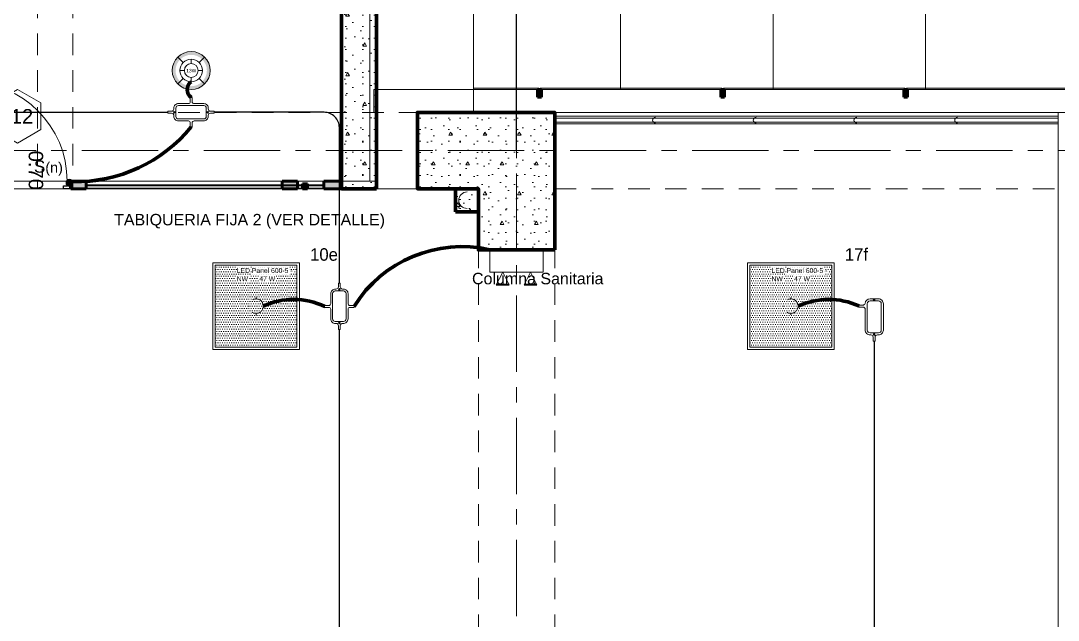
# Model space of a CAD drawing. Header units: inches. Extents: x -38 to 5698, y -33 to 92.
# Drawn here: x 133.57 to 140.37, y 36.57 to 40.5 of the extents above; entities that cross this region are included whole.
import ezdxf
from ezdxf.lldxf.tags import DXFTag

# ---------------------------------------------------------------- set-up
doc = ezdxf.new("R2010")
doc.units = ezdxf.units.IN
doc.header["$MEASUREMENT"] = 0
doc.set_wipeout_variables(frame=1)
doc.header["$PDMODE"] = 1
for name, pattern in [('CONTINUA', [0]), ('DASHED', [0.75, 0.5, -0.25]), ('Hidden Line', [0.195611, 0.141111, -0.0545]), ('HIDDEN2', [0.1875, 0.125, -0.0625]), ('Línea Oculta', [0.195611, 0.141111, -0.0545]), ('Punto & Raya', [0.65, 0.5, -0.075, 0, -0.075]), ('Rayas', [0.282222, 0.141111, -0.141111]), ('Wipeout_Contour', [1, 0, -1])]:
    doc.linetypes.add(name, pattern=pattern)
for name, color, linetype, lineweight in [('00 IE CKTO TOMAS', 111, 'Rayas', 18), ('00_IE_Luminarias', 6, 'Continuous', 30), ('01 IE LUM LED AD DN570C', 1, 'Continuous', 13), ('ALUMBRADO_CONDUIT', 30, 'CONDUIT1', 30), ('Cable Alumbrado', 150, 'Continuous', 30), ('CABLEADO EXT.', 3, 'PVCSUBT', 30), ('Luminarias', 5, 'Continuous', 20), ('pulsador', 4, 'Continuous', 40), ('Simb_Alumbrado', 140, 'CONTINUA', 30)]:
    doc.layers.add(name, color=color, linetype=linetype, lineweight=lineweight)
for name, color, linetype in [('02 _ ARQ _ ALB _ Cotas Ejes', 7, 'Continuous'), ('02 _ ARQ _ ALB _ Ejes Generales', 7, 'Continuous'), ('02 _ ARQ _ ALB _ Muros Interiores', 7, 'Continuous'), ('02 _ ARQ _ ZON _ Espacio.3D', 7, 'Continuous'), ('08 _ STR _ EXT _ 06 Columnas', 7, 'Continuous'), ('08 _ STR _ EXT _ 08 Placas Inclinadas', 7, 'Continuous'), ('08 _ STR _ EXT _ 09 Vigas', 7, 'Continuous'), ('Acabado - Muros', 7, 'Continuous'), ('Dibujo 2D - General', 7, 'Continuous'), ('Estructura - 04 MURO', 7, 'Continuous'), ('Estructura - Carga', 7, 'Continuous'), ('Interior - Escaleras & Barandillas', 7, 'Continuous'), ('MEP - HVAC', 7, 'Continuous'), ('Notas - Etiquetas', 251, 'Continuous')]:
    doc.layers.add(name, color=color, linetype=linetype)
doc.styles.add('Annotative', font='arial.ttf')
doc.styles.add('Estilo_Generado_4', font='swisse.ttf')
doc.styles.add('{18b73a54-fa43-428c-adcb-c1c7bbdf2c84}', font='Simplex.shx')
tags = doc.linetypes.add('CONDUIT', pattern='A,1.5,-0.210535,["con",{18b73a54-fa43-428c-adcb-c1c7bbdf2c84},S=0.2,R=0,X=0,Y=-0.065594],-0.702384', length=2.412919).pattern_tags.tags
tags[6] = DXFTag(74, 10)
tags = doc.linetypes.add('CONDUIT1', pattern='A,1,-0.19772,["con",{18b73a54-fa43-428c-adcb-c1c7bbdf2c84},S=0.2,R=0,X=0,Y=-0.065594],-0.593642', length=1.791362).pattern_tags.tags
tags[6] = DXFTag(74, 10)
tags = doc.linetypes.add('PVCSUBT', pattern='A,0.6,-0.3,0.6,-0.075691,["PVC",Standard,S=0.2,R=0,X=0,Y=-0.093724],-0.621005', length=2.196696).pattern_tags.tags
tags[10] = DXFTag(74, 10)
doc.dimstyles.new('Estilo_Generado__15', dxfattribs={"dimtxt": 0.125, "dimasz": 0.095, "dimexe": 0.18, "dimexo": 0.003, "dimgap": 0, "dimtad": 0, "dimtih": 1, "dimtoh": 1, "dimzin": 0, "dimdsep": 46, "dimtxsty": 'Estilo_Generado_4', "dimblk": 'ARROWHEAD_6', "dimblk1": 'ARROWHEAD_6', "dimblk2": 'ARROWHEAD_6', "dimcen": 0.09, "dimclrd": 144, "dimclre": 144, "dimclrt": 7, "dimadec": 0, "dimazin": 0, "dimtfac": 1, "dimtdec": 4, "dimtmove": 0, "dimatfit": 3, "dimfxl": 1, "dimtolj": 1, "dimtzin": 0, "dimarcsym": 0})
pattern_1 = [(0, (92.500015, 3e-09), (0, 0.030000001), [])]
pattern_2 = [(0, (92.5, 3e-09), (0, 0.3897114), [0.024375, -0.200625]), (0, (92.6125, 0.19486), (0, 0.3897114), [0.024375, -0.200625]), (60, (92.5, 3e-09), (-0.3375, 0.1948557), [0.024375, -0.200625]), (60, (92.725, 3e-09), (-0.3375, 0.1948557), [0.024375, -0.200625]), (120, (92.5244, 3e-09), (0.3375, 0.1948557), [0.024375, -0.200625]), (120, (92.7494, 3e-09), (0.3375, 0.1948557), [0.024375, -0.200625]), (0, (92.500015, 0.0375), (0, 0.075), [0, -0.075, 0, -0.1125]), (45, (92.537515, 0.0375), (-0.05303301, 0.05303301), [0, -0.05625, 0, -0.09375])]

# ---------------------------------------------------------------- blocks, each defined once
blk = doc.blocks.new('ARROWHEAD_6')
at = {"color": 0, "linetype": 'Continuous', "lineweight": 0}
for p, q in [((0, 0), (-1, 0)), ((-0.5, -0.5), (0.5, 0.5))]:
    blk.add_line(p, q, dxfattribs=at)
blk = doc.blocks.new('*D84', base_point=(804.059, 0))
at = {"layer": '02 _ ARQ _ ALB _ Cotas Ejes', "color": 144, "linetype": 'Continuous', "lineweight": -2, "transparency": 16777216}
for p, q in [((129.82, 39.653), (129.82, 45.8378)), ((136.82, 39.653), (136.82, 45.8378)), ((129.915, 45.6578), (133.0886, 45.6578)), ((136.725, 45.6578), (133.4761, 45.6578))]:
    blk.add_line(p, q, dxfattribs=at)
at = {"layer": 'Defpoints', "color": 0, "linetype": 'Continuous', "lineweight": 40, "transparency": 16777216}
for p in [(136.82, 45.6578), (129.82, 39.65), (136.82, 39.65)]:
    blk.add_point(p, dxfattribs=at)
at = {"layer": '02 _ ARQ _ ALB _ Cotas Ejes', "color": 144, "linetype": 'Continuous', "lineweight": -2, "transparency": 16777216, "xscale": 0.095, "yscale": 0.095, "zscale": 0.095, "rotation": 180}
blk.add_blockref('ARROWHEAD_6', (129.82, 45.6578), dxfattribs=at)
at = {"layer": '02 _ ARQ _ ALB _ Cotas Ejes', "color": 144, "linetype": 'Continuous', "lineweight": -2, "transparency": 16777216, "xscale": 0.095, "yscale": 0.095, "zscale": 0.095}
blk.add_blockref('ARROWHEAD_6', (136.82, 45.6578), dxfattribs=at)
at = {"layer": '02 _ ARQ _ ALB _ Cotas Ejes', "color": 7, "linetype": 'Continuous', "lineweight": 13, "transparency": 16777216, "insert": (133.2823, 45.6578), "char_height": 0.125, "attachment_point": 5, "style": 'Estilo_Generado_4'}
blk.add_mtext('\\A1;7.00', dxfattribs=at)
blk = doc.blocks.new('*D85', base_point=(804.059, 0))
at = {"layer": '02 _ ARQ _ ALB _ Cotas Ejes', "color": 144, "linetype": 'Continuous', "lineweight": -2, "transparency": 16777216}
for p, q in [((136.82, 39.653), (136.82, 45.8378)), ((143.82, 39.653), (143.82, 45.8378)), ((136.915, 45.6578), (140.0886, 45.6578)), ((143.725, 45.6578), (140.4761, 45.6578))]:
    blk.add_line(p, q, dxfattribs=at)
at = {"layer": 'Defpoints', "color": 0, "linetype": 'Continuous', "lineweight": 40, "transparency": 16777216}
for p in [(143.82, 45.6578), (136.82, 39.65), (143.82, 39.65)]:
    blk.add_point(p, dxfattribs=at)
at = {"layer": '02 _ ARQ _ ALB _ Cotas Ejes', "color": 144, "linetype": 'Continuous', "lineweight": -2, "transparency": 16777216, "xscale": 0.095, "yscale": 0.095, "zscale": 0.095, "rotation": 180}
blk.add_blockref('ARROWHEAD_6', (136.82, 45.6578), dxfattribs=at)
at = {"layer": '02 _ ARQ _ ALB _ Cotas Ejes', "color": 144, "linetype": 'Continuous', "lineweight": -2, "transparency": 16777216, "xscale": 0.095, "yscale": 0.095, "zscale": 0.095}
blk.add_blockref('ARROWHEAD_6', (143.82, 45.6578), dxfattribs=at)
at = {"layer": '02 _ ARQ _ ALB _ Cotas Ejes', "color": 7, "linetype": 'Continuous', "lineweight": 13, "transparency": 16777216, "insert": (140.2823, 45.6578), "char_height": 0.125, "attachment_point": 5, "style": 'Estilo_Generado_4'}
blk.add_mtext('\\A1;7.00', dxfattribs=at)
blk = doc.blocks.new('*D86', base_point=(804.059, 0))
at = {"layer": '02 _ ARQ _ ALB _ Cotas Ejes', "color": 144, "linetype": 'Continuous', "lineweight": -2, "transparency": 16777216}
for p, q in [((101.57, 39.903), (101.57, 45.4088)), ((144.07, 39.903), (144.07, 45.4088)), ((101.665, 45.2288), (122.5203, 45.2288)), ((143.975, 45.2288), (123.0254, 45.2288))]:
    blk.add_line(p, q, dxfattribs=at)
at = {"layer": 'Defpoints', "color": 0, "linetype": 'Continuous', "lineweight": 40, "transparency": 16777216}
for p in [(144.07, 45.2288), (101.57, 39.9), (144.07, 39.9)]:
    blk.add_point(p, dxfattribs=at)
at = {"layer": '02 _ ARQ _ ALB _ Cotas Ejes', "color": 144, "linetype": 'Continuous', "lineweight": -2, "transparency": 16777216, "xscale": 0.095, "yscale": 0.095, "zscale": 0.095, "rotation": 180}
blk.add_blockref('ARROWHEAD_6', (101.57, 45.2288), dxfattribs=at)
at = {"layer": '02 _ ARQ _ ALB _ Cotas Ejes', "color": 144, "linetype": 'Continuous', "lineweight": -2, "transparency": 16777216, "xscale": 0.095, "yscale": 0.095, "zscale": 0.095}
blk.add_blockref('ARROWHEAD_6', (144.07, 45.2288), dxfattribs=at)
at = {"layer": '02 _ ARQ _ ALB _ Cotas Ejes', "color": 7, "linetype": 'Continuous', "lineweight": 13, "transparency": 16777216, "insert": (122.7728, 45.2288), "char_height": 0.125, "attachment_point": 5, "style": 'Estilo_Generado_4'}
blk.add_mtext('\\A1;42.50', dxfattribs=at)
blk = doc.blocks.new('LUM DN570C')
at = {"layer": '01 IE LUM LED AD DN570C'}
h = blk.add_hatch(color=256, dxfattribs=at)
edge = h.paths.add_edge_path()
edge.add_arc((0, 0), 0.1344, 0, 360)
edge = h.paths.add_edge_path(flags=17)
edge.add_arc((0, 0), 0.1108, 0, 360)
for p, q in [((-0.0561, 0.0563), (-0.0949, 0.0952)), ((0.0561, 0.0563), (0.0949, 0.0952)), ((-0.0561, -0.0563), (-0.0949, -0.0952)), ((0.0561, -0.0563), (0.0949, -0.0952))]:
    blk.add_line(p, q, dxfattribs=at)
at = {"layer": '01 IE LUM LED AD DN570C', "ltscale": 0.4}
for p, q in [((0, 0.0487), (0, 0.0795)), ((-0.0487, 0), (-0.0795, 0)), ((0.0487, 0), (0.0795, 0)), ((0, -0.0487), (0, -0.0795))]:
    blk.add_line(p, q, dxfattribs=at)
at = {"layer": '01 IE LUM LED AD DN570C'}
for radius in [0.1344, 0.0795]:
    blk.add_circle((0, 0), radius, dxfattribs=at)
at = {"layer": '01 IE LUM LED AD DN570C', "ltscale": 0.4}
blk.add_circle((0, 0), 0.0487, dxfattribs=at)
at = {"color": 1, "linetype": 'ByBlock', "lineweight": 80, "insert": (-0.0353, 0.0117), "char_height": 0.025, "width": 0.622217, "attachment_point": 1}
blk.add_mtext('13W ', dxfattribs=at)
blk = doc.blocks.new('*U270')
at = {"layer": 'Luminarias', "linetype": 'DASHED', "lineweight": 0, "ltscale": 0.05}
blk.add_lwpolyline([(0, -0.0045), (0, 0.0045)], dxfattribs=at)
blk = doc.blocks.new('*U271')
at = {"color": 0, "linetype": 'ByBlock', "lineweight": -2, "transparency": 16777216}
for p, rotation in [((-0.05, 0), 90), ((0, -0.05), 180), ((0.05, 0), 269.9999999999999)]:
    blk.add_blockref('*U270', p, dxfattribs=dict(at, rotation=rotation))
blk.add_blockref('*U270', (0, 0.05), dxfattribs=at)
blk = doc.blocks.new('PANEL LED 50W')
at = {"layer": 'Luminarias'}
h = blk.add_hatch(dxfattribs=at)
h.set_pattern_fill('DOTS', color=4, scale=0.009097)
h.set_pattern_definition([(0, (0, -2e-14), (0.0072206, 0.01444116), [0, -0.01444116])])
h.paths.add_polyline_path([(-0.2574, -0.2574), (0.2574, -0.2574), (0.2574, 0.2574), (-0.2574, 0.2574)])
h.paths.add_polyline_path([(-0.1296, 0.0974), (0.1849, 0.0974), (0.1849, 0.2469), (-0.1296, 0.2469)], flags=24)
at = {"layer": 'Luminarias', "color": 4, "lineweight": 0}
for points in [[(-0.2729, 0.2729), (0.2729, 0.2729), (0.2729, -0.2729), (-0.2729, -0.2729)], [(-0.2574, -0.2574), (0.2574, -0.2574), (0.2574, 0.2574), (-0.2574, 0.2574)]]:
    blk.add_lwpolyline(points, close=True, dxfattribs=at)
at = {"layer": 'Luminarias', "color": 4, "linetype": 'DASHED', "lineweight": 0, "ltscale": 0.01}
blk.add_circle((0, 0), 0.0455, dxfattribs=at)
at = {"color": 4}
blk.add_blockref('*U271', (0, 0), dxfattribs=at)
at = {"layer": 'Luminarias', "color": 4, "insert": (-0.1218, 0.2392), "char_height": 0.030929, "width": 0.382855, "attachment_point": 1}
blk.add_mtext('{\\Ftxt|c0;LED Panel 600-5 - NW      47 W}', dxfattribs=at)
blk = doc.blocks.new('CAJA OVAL TIPO L')
at = {"layer": 'Simb_Alumbrado', "lineweight": 13}
blk.add_lwpolyline([(-0.0491, -0.079), (-0.0491, -0.0343, -0.380413), (-0.0258, -0.0088), (-0.0258, -0.0088, 0.341426), (-0.0164, 0.0033), (-0.0164, 0.0236), (-0.0063, 0.0236), (-0.0063, 0.0033, 0.414214), (0.0063, -0.0092), (0.1138, -0.0092, -0.414214), (0.1388, -0.0343), (0.1388, -0.0382, 0.414214), (0.1513, -0.0508), (0.1716, -0.0508), (0.1716, -0.0609), (0.1513, -0.0609, 0.414214), (0.1388, -0.0734), (0.1388, -0.079, -0.414214), (0.1138, -0.104), (-0.0241, -0.104, -0.414214), (-0.0491, -0.079, 0.414214)], format="xyb", dxfattribs=at)
for points in [[(-0.0439, -0.0514), (-0.0439, -0.0602)], [(0.1367, -0.0514), (0.1367, -0.0602)], [(-0.0483, -0.0558), (-0.0395, -0.0558)], [(0.1323, -0.0558), (0.1411, -0.0558)]]:
    blk.add_lwpolyline(points, dxfattribs=at)
blk.add_lwpolyline([(-0.0241, -0.0199), (0.1138, -0.0199, -0.414214), (0.1282, -0.0343), (0.1282, -0.079, -0.414214), (0.1138, -0.0934), (-0.0241, -0.0934, -0.414214), (-0.0384, -0.079), (-0.0384, -0.0343, -0.414214)], format="xyb", close=True, dxfattribs=at)
for centre in [(-0.0439, -0.0558), (0.1367, -0.0558)]:
    blk.add_circle(centre, 0.00438, dxfattribs=at)
blk = doc.blocks.new('ii3t')
at = {"layer": 'Simb_Alumbrado', "lineweight": 5}
h = blk.add_hatch(color=3, dxfattribs=at)
edge = h.paths.add_edge_path()
edge.add_arc((0, 0), 0.0164, 0, 360)
blk.add_circle((0, 0), 0.0164, dxfattribs=at)
blk = doc.blocks.new('CAJA CONDULET TIPO X')
at = {"layer": 'Simb_Alumbrado', "lineweight": 13}
for p, q in [((78.5283, -4.1616), (78.5283, -4.1519)), ((78.5283, -4.1519), (78.5497, -4.1519)), ((78.5497, -4.1616), (78.5283, -4.1616))]:
    blk.add_line(p, q, dxfattribs=at)
for points in [[(78.6505, -4.1716, -0.414214), (78.6605, -4.1616), (78.6819, -4.1616), (78.6819, -4.1519), (78.6605, -4.1519, -0.414214), (78.6505, -4.1419), (78.6505, -4.0916, 0.414214), (78.6265, -4.0677), (78.6219, -4.0677, -0.414214), (78.6099, -4.0557), (78.6099, -4.0363), (78.6002, -4.0363), (78.6002, -4.056, -0.451917), (78.5867, -4.0678, 0.451917), (78.5597, -4.0916), (78.5597, -4.1419)], [(78.5597, -4.1716), (78.5597, -4.2235, 0.414214), (78.5837, -4.2475), (78.589, -4.2475, -0.334232), (78.6002, -4.2595), (78.6002, -4.2789), (78.6099, -4.2789), (78.6099, -4.2595, -0.455912), (78.6227, -4.2475), (78.6265, -4.2475, 0.414214), (78.6505, -4.2235), (78.6505, -4.1716)]]:
    blk.add_lwpolyline(points, format="xyb", dxfattribs=at)
for points in [[(78.6051, -4.0664), (78.6051, -4.0748)], [(78.6093, -4.0706), (78.6009, -4.0706)], [(78.6093, -4.2454), (78.6009, -4.2454)], [(78.6051, -4.2412), (78.6051, -4.2496)]]:
    blk.add_lwpolyline(points, dxfattribs=at)
blk.add_lwpolyline([(78.6403, -4.0916), (78.6403, -4.2235, -0.414214), (78.6265, -4.2373), (78.5837, -4.2373, -0.414214), (78.5699, -4.2235), (78.5699, -4.0916, -0.414214), (78.5837, -4.0779), (78.6265, -4.0779, -0.414214)], format="xyb", close=True, dxfattribs=at)
for centre in [(78.6051, -4.0706), (78.6051, -4.2454)]:
    blk.add_circle(centre, 0.00419, dxfattribs=at)
for centre, start, end in [((78.5497, -4.1419), 270, 0), ((78.5497, -4.1716), 0, 90)]:
    blk.add_arc(centre, 0.01, start, end, dxfattribs=at)
blk = doc.blocks.new('luz de emergencia')
at = {"color": 5, "lineweight": 40}
for p, q in [((164.1493, 48.9365, -0.0001), (164.2333, 48.9365, -0.0001)), ((164.3313, 48.9365, -0.0001), (164.4153, 48.9365, -0.0001))]:
    blk.add_line(p, q, dxfattribs=at)
at = {"layer": '00_IE_Luminarias', "color": 5, "linetype": 'Continuous', "lineweight": 13}
for p, q in [((164.1913, 49.0205, -0.0001), (164.1493, 48.9365, -0.0001)), ((164.2333, 48.9365, -0.0001), (164.1913, 49.0205, -0.0001)), ((164.3733, 49.0205, -0.0001), (164.3313, 48.9365, -0.0001)), ((164.4153, 48.9365, -0.0001), (164.3733, 49.0205, -0.0001))]:
    blk.add_line(p, q, dxfattribs=at)
at = {"layer": '00_IE_Luminarias', "color": 5, "linetype": 'Continuous', "lineweight": 13, "elevation": -0.0001}
blk.add_lwpolyline([(164.4573, 49.0205), (164.1073, 49.0205), (164.1073, 49.1666), (164.4573, 49.1665)], close=True, dxfattribs=at)

msp = doc.modelspace()

# ---------------------------------------------------------------- linework, layer by layer
at = {"layer": '02 _ ARQ _ ALB _ Muros Interiores', "color": 165, "linetype": 'Continuous', "lineweight": 25}
for p, q in [((133.8741, 39.42), (133.8741, 39.45)), ((133.8741, 39.45), (133.8991, 39.45)), ((133.8991, 39.45), (133.8991, 39.4)), ((133.8491, 39.4), (133.8491, 39.42)), ((133.8491, 39.42), (133.8741, 39.42)), ((133.8991, 39.4), (133.8491, 39.4))]:
    msp.add_line(p, q, dxfattribs=at)
at = {"layer": '02 _ ARQ _ ALB _ Muros Interiores', "color": 7, "linetype": 'Continuous', "lineweight": 80}
msp.add_line((133.8991, 39.45), (133.8991, 39.4), dxfattribs=at)
at = {"layer": '02 _ ARQ _ ALB _ Muros Interiores', "color": 251, "linetype": 'Continuous', "lineweight": 13, "flags": 128}
msp.add_lwpolyline([(133.549, 40.05), (133.3975, 39.9625), (133.3975, 39.7875), (133.5491, 39.7), (133.7006, 39.7875), (133.7006, 39.9625)], close=True, dxfattribs=at)
at = {"layer": '02 _ ARQ _ ALB _ Muros Interiores', "color": 175, "linetype": 'Continuous', "lineweight": 15}
msp.add_arc((133.2241, 39.45), 0.65, 0.00174, 90.00174, dxfattribs=at)
at = {"layer": '02 _ ARQ _ ZON _ Espacio.3D', "color": 254, "linetype": 'Continuous', "lineweight": 0, "flags": 128}
msp.add_lwpolyline([(131.2061, 40.9), (131.2061, 39.45), (135.8575, 39.45), (135.8575, 40.9)], close=True, dxfattribs=at)
msp.add_lwpolyline([(130.07, 29.75), (135.97, 29.75), (135.97, 30.2), (136.57, 30.2), (136.57, 31), (137.07, 31), (137.07, 29.75), (140.37, 29.75), (140.3701, 39), (140.37, 39), (140.37, 39.9003), (137.07, 39.9003), (137.07, 39), (136.57, 39), (136.57, 39.4), (130.07, 39.4)], dxfattribs=at)
at = {"layer": '08 _ STR _ EXT _ 08 Placas Inclinadas', "color": 251, "linetype": 'Línea Oculta', "lineweight": 13}
msp.add_line((133.9107, 40.9), (133.9107, 39.4), dxfattribs=at)
at = {"layer": '08 _ STR _ EXT _ 08 Placas Inclinadas', "color": 251, "linetype": 'Línea Oculta', "lineweight": 13, "flags": 128}
msp.add_lwpolyline([(133.6798, 40.9), (133.6798, 39.4)], dxfattribs=at)
at = {"layer": 'Acabado - Muros', "color": 7, "linetype": 'Continuous', "lineweight": 60}
for p, q in [((133.8991, 39.45), (133.8991, 39.4)), ((133.8991, 39.4499), (133.8991, 39.3999))]:
    msp.add_line(p, q, dxfattribs=at)
at = {"layer": 'ALUMBRADO_CONDUIT', "color": 30, "lineweight": 30, "ltscale": 0.4, "true_color": 0xf26722}
msp.add_line((132.5764, 39.9014), (134.5342, 39.9014), dxfattribs=at)
msp.add_lwpolyline([(135.6582, 36.2449), (135.6582, 38.4782)], dxfattribs=at)
at = {"layer": 'CABLEADO EXT.', "color": 3, "lineweight": 80}
for centre, radius, start, end in [((134.725, 40.0496), 0.0641, 126.0183, 233.9817), ((135.3588, 38.2047), 0.4707, 64.4309, 115.00487)]:
    msp.add_arc(centre, radius, start, end, dxfattribs=at)

# ---------------------------------------------------------------- block references
at = {"xscale": 1.253906979044094, "yscale": 1.253906979044094, "zscale": 1.253906979044094}
for p, rotation in [((139.8996, 138.465), 270), ((234.2217, 33.4171), 180)]:
    msp.add_blockref('CAJA CONDULET TIPO X', p, dxfattribs=dict(at, rotation=rotation))
at = {"layer": '01 IE LUM LED AD DN570C', "color": 1, "lineweight": 5, "xscale": 0.9263905751172247, "yscale": 0.9263905751172247, "zscale": 0.9263905751172247}
msp.add_blockref('LUM DN570C', (134.6873, 40.175), dxfattribs=at)
at = {"layer": 'ALUMBRADO_CONDUIT', "xscale": 1.041283452965173, "yscale": 1.041283452965173, "zscale": 1.041283452965173}
msp.add_blockref('PANEL LED 50W', (135.1125, 38.6313), dxfattribs=at)
at = {"layer": 'Cable Alumbrado', "lineweight": 0, "xscale": 1.404578189384958, "yscale": 1.404578189384958, "zscale": 1.404578189384958}
msp.add_blockref('ii3t', (133.8899, 39.4392, -0.0002), dxfattribs=at)

# ---------------------------------------------------------------- texts
at = {"layer": '00 IE CKTO TOMAS', "insert": (133.6564, 39.4853), "char_height": 0.08, "width": 0.768045, "attachment_point": 7, "style": 'Annotative'}
msp.add_mtext('S{\\H0.84375x;(n)}', dxfattribs=at)
at = {"layer": '00_IE_Luminarias', "color": 6, "linetype": 'HIDDEN2'}
msp.add_text('10e', height=0.08174, dxfattribs=at).set_placement((135.4665, 38.9286))
at = {"layer": '02 _ ARQ _ ALB _ Muros Interiores', "color": 251, "lineweight": 25, "char_height": 0.095, "attachment_point": 7, "style": 'Estilo_Generado_4'}
for s, insert, rotation in [('\\A1;{\\pql;\\pt0;\\fSwis721 Ex BT|b0|i0|c0|p34;P12\\fSwis721 Ex BT|b0|i0|c0|p34;\\fSwis721 Ex BT|b0|i0|c0|p34;\\fSwis721 Ex BT|b0|i0|c0|p34;}', (133.4157, 39.8275), 0.00174), ('\\A1;{\\pql;\\pt0;\\fSwis721 Ex BT|b0|i0|c0|p34;0.70\\fSwis721 Ex BT|b0|i0|c0|p34;\\A1{\\H.66x;\\S^  ;}\\fSwis721 Ex BT|b0|i0|c0|p34;\\fSwis721 Ex BT|b0|i0|c0|p34;}', (133.5941, 39.65), 270.00174)]:
    msp.add_mtext(s, dxfattribs=dict(at, insert=insert, rotation=rotation))
at = {"layer": 'Notas - Etiquetas', "color": 8, "linetype": 'Continuous', "lineweight": 13, "insert": (134.1819, 39.1866), "char_height": 0.075, "attachment_point": 4, "rotation": 0.00174, "style": 'Estilo_Generado_4'}
msp.add_mtext('\\A1;{\\pql;\\fSwis721 Ex BT|b0|i0|c0|p34;TABIQUERIA FIJA 2 (VER DETALLE)\\fSwis721 Ex BT|b0|i0|c0|p34; }', dxfattribs=at)

# ---------------------------------------------------------------- next in the draw order: wipeouts: each hides what was drawn before it
at = {"color": 254, "linetype": 'Wipeout_Contour', "lineweight": 0, "ltscale": 5083.600393}
msp.add_wipeout([(133.9991, 39.4499), (133.9991, 39.3999), (135.4174, 39.4), (135.4174, 39.433), (135.4339, 39.433), (135.4339, 39.45)], dxfattribs=at).dxf.layer = 'Acabado - Muros'
at = {"color": 254, "linetype": 'Wipeout_Contour', "lineweight": 0, "ltscale": 5123.845039}
msp.add_wipeout([(144.87, 35.2005), (144.87, 40.95), (136.0575, 40.95), (136.0575, 39.9), (144.07, 39.9), (144.07, 35.2005)], dxfattribs=at).dxf.layer = 'Dibujo 2D - General'

# ---------------------------------------------------------------- next in the draw order: hatches: boundary and pattern name
at = {"layer": 'Dibujo 2D - General', "linetype": 'Continuous', "lineweight": 13}
h = msp.add_hatch(dxfattribs=at)
h.set_pattern_fill('CEMENTO_PULIDO_Y_BRUÑADO_FA', color=251, style=0, pattern_type=2)
h.set_pattern_definition([(0, (92.5, 3e-09), (0, 1), []), (90, (92.5, 3e-09), (-1, 0), [])])
h.paths.add_polyline_path([(144.87, 35.2005), (144.87, 40.95), (136.0575, 40.95), (136.0575, 39.9), (144.07, 39.9), (144.07, 35.2005)])

# ---------------------------------------------------------------- next in the draw order: linework, layer by layer
at = {"layer": '08 _ STR _ EXT _ 09 Vigas', "color": 251, "linetype": 'Hidden Line', "lineweight": 13}
for p, q in [((137.07, 39.4), (143.57, 39.4)), ((137.07, 30.2), (137.07, 39.4))]:
    msp.add_line(p, q, dxfattribs=at)
at = {"layer": 'ALUMBRADO_CONDUIT', "color": 30, "lineweight": 30, "ltscale": 0.4, "true_color": 0xf26722}
msp.add_line((139.1632, 38.4018), (139.1632, 36.2449), dxfattribs=at)
at = {"layer": 'CABLEADO EXT.', "color": 3, "lineweight": 80}
for centre, radius, start, end in [((136.46, 38.1895), 0.8313, 77.1393, 148.06352), ((138.8651, 38.199), 0.4764, 65.37023, 114.84937)]:
    msp.add_arc(centre, radius, start, end, dxfattribs=at)
at = {"layer": 'Dibujo 2D - General', "color": 251, "linetype": 'Continuous', "lineweight": 13, "flags": 128}
msp.add_lwpolyline([(144.87, 35.2005), (144.87, 40.95), (136.0575, 40.95), (136.0575, 39.9), (144.07, 39.9), (144.07, 35.2005)], close=True, dxfattribs=at)
at = {"layer": 'Interior - Escaleras & Barandillas', "color": 161, "linetype": 'Continuous', "lineweight": 13, "flags": 128}
for points in [[(140.37, 39.8625), (137.07, 39.8625)], [(137.07, 39.8375), (140.37, 39.8375)]]:
    msp.add_lwpolyline(points, dxfattribs=at)

# ---------------------------------------------------------------- next in the draw order: block references
at = {"layer": 'ALUMBRADO_CONDUIT', "xscale": 1.041283452965173, "yscale": 1.041283452965173, "zscale": 1.041283452965173}
msp.add_blockref('PANEL LED 50W', (138.6175, 38.6313), dxfattribs=at)
at = {"layer": 'ALUMBRADO_CONDUIT', "linetype": 'CONDUIT', "lineweight": 30, "xscale": -1.253906979044094, "yscale": 1.253906979044094, "zscale": 1.253906979044094, "rotation": 90}
msp.add_blockref('CAJA OVAL TIPO L', (139.0932, 38.617), dxfattribs=at)
at = {"layer": 'pulsador', "color": 4, "lineweight": 40, "xscale": -1, "rotation": 359.9990839526639}
msp.add_blockref('luz de emergencia', (301.1015, -10.1692, 0.0001), dxfattribs=at)

# ---------------------------------------------------------------- next in the draw order: texts
at = {"layer": '00_IE_Luminarias', "color": 6, "linetype": 'HIDDEN2'}
msp.add_text('17f', height=0.08174, dxfattribs=at).set_placement((138.9715, 38.9286))
at = {"layer": 'Notas - Etiquetas', "color": 8, "linetype": 'Continuous', "lineweight": 35, "insert": (136.5276, 38.8113), "char_height": 0.075, "attachment_point": 4, "style": 'Estilo_Generado_4'}
msp.add_mtext('\\A1;{\\pql;\\fSwis721 Ex BT|b0|i0|c0|p34;Columna Sanitaria}', dxfattribs=at)

# ---------------------------------------------------------------- next in the draw order: wipeouts: each hides what was drawn before it
at = {"color": 254, "linetype": 'Wipeout_Contour', "lineweight": 0, "ltscale": 5088.483373}
msp.add_wipeout([(135.5564, 39.45), (135.4339, 39.45), (135.4339, 39.433), (135.4504, 39.433), (135.4504, 39.4), (135.5564, 39.4)], dxfattribs=at).dxf.layer = 'Acabado - Muros'

# ---------------------------------------------------------------- next in the draw order: linework, layer by layer
at = {"layer": 'Acabado - Muros', "color": 251, "linetype": 'Continuous', "lineweight": 13, "flags": 128}
for points in [[(135.5564, 39.45), (133.9991, 39.4499)], [(135.4174, 39.4), (133.9991, 39.3999)], [(135.5564, 39.4), (135.4504, 39.4)]]:
    msp.add_lwpolyline(points, dxfattribs=at)

# ---------------------------------------------------------------- next in the draw order: wipeouts: each hides what was drawn before it
at = {"color": 254, "linetype": 'Wipeout_Contour', "lineweight": 0, "ltscale": 3393.58639}
msp.add_wipeout([(136.17, 39.45), (135.6718, 39.45), (135.6718, 39.4), (136.17, 39.4)], dxfattribs=at).dxf.layer = 'Acabado - Muros'
at = {"color": 254, "linetype": 'Wipeout_Contour', "lineweight": 0, "ltscale": 3409.895992}
msp.add_wipeout([(144.07, 40.05), (135.8843, 40.05), (135.8843, 39.9), (144.07, 39.9)], dxfattribs=at).dxf.layer = 'Estructura - 04 MURO'

# ---------------------------------------------------------------- next in the draw order: hatches: boundary and pattern name
at = {"layer": 'Acabado - Muros', "linetype": 'Continuous', "lineweight": 9}
for points in [[(135.9372, 40.06), (135.9372, 40.05), (136.965, 40.05), (136.965, 40.06)], [(136.975, 40.06), (136.975, 40.05), (138.165, 40.05), (138.165, 40.06)], [(138.175, 40.06), (138.175, 40.05), (139.365, 40.05), (139.365, 40.06)], [(139.375, 40.06), (139.375, 40.05), (140.565, 40.05), (140.565, 40.06)]]:
    msp.add_hatch(color=250, dxfattribs=at).paths.add_polyline_path(points)
at = {"layer": 'Acabado - Muros', "linetype": 'Continuous', "lineweight": 0}
for points in [[(135.9603, 39.95), (135.9603, 40.05), (135.9026, 40.05), (135.9026, 39.95)], [(136.9575, 40), (136.9825, 40), (136.9825, 40.05), (136.9575, 40.05)], [(138.1575, 40), (138.1825, 40), (138.1825, 40.05), (138.1575, 40.05)], [(139.3575, 40), (139.3825, 40), (139.3825, 40.05), (139.3575, 40.05)]]:
    msp.add_hatch(color=254, dxfattribs=at).paths.add_polyline_path(points)

# ---------------------------------------------------------------- next in the draw order: linework, layer by layer
at = {"layer": '02 _ ARQ _ ALB _ Ejes Generales', "color": 251, "linetype": 'Punto & Raya', "lineweight": 13}
msp.add_line((136.82, 45.9), (136.82, 2.05), dxfattribs=at)
at = {"layer": '08 _ STR _ EXT _ 08 Placas Inclinadas', "color": 7, "linetype": 'Continuous', "lineweight": 80}
msp.add_line((135.6717, 40.9), (135.6717, 39.4), dxfattribs=at)
at = {"layer": 'Acabado - Muros', "color": 7, "linetype": 'Continuous', "lineweight": 60}
for p, q in [((135.9026, 40.05), (135.9026, 39.95)), ((135.9603, 40.05), (135.9026, 40.05)), ((135.9603, 40.05), (135.9603, 39.95)), ((136.9825, 40.05), (136.9575, 40.05)), ((136.9575, 40.05), (136.9575, 40)), ((136.9825, 40), (136.9575, 40)), ((136.9825, 40.05), (136.9825, 40)), ((138.1825, 40.05), (138.1575, 40.05)), ((138.1575, 40.05), (138.1575, 40)), ((138.1825, 40), (138.1575, 40)), ((138.1825, 40.05), (138.1825, 40)), ((139.3575, 40.05), (139.3575, 40)), ((139.3825, 40.05), (139.3575, 40.05)), ((139.3825, 40), (139.3575, 40)), ((139.3825, 40.05), (139.3825, 40)), ((135.9603, 39.95), (135.9026, 39.95)), ((135.6718, 39.45), (135.6718, 39.4))]:
    msp.add_line(p, q, dxfattribs=at)
at = {"layer": 'Acabado - Muros', "color": 7, "linetype": 'Continuous', "lineweight": 13, "flags": 128}
for points in [[(135.9372, 40.06), (135.9372, 40.05), (136.965, 40.05), (136.965, 40.06)], [(136.975, 40.06), (136.975, 40.05), (138.165, 40.05), (138.165, 40.06)], [(138.175, 40.06), (138.175, 40.05), (139.365, 40.05), (139.365, 40.06)], [(139.375, 40.06), (139.375, 40.05), (140.565, 40.05), (140.565, 40.06)]]:
    msp.add_lwpolyline(points, close=True, dxfattribs=at)
at = {"layer": 'Acabado - Muros', "color": 251, "linetype": 'Continuous', "lineweight": 13, "flags": 128}
for points in [[(135.6718, 39.45), (136.17, 39.45)], [(136.17, 39.45), (136.17, 39.4)], [(135.6718, 39.4), (136.17, 39.4)]]:
    msp.add_lwpolyline(points, dxfattribs=at)
at = {"layer": 'Estructura - 04 MURO', "color": 7, "linetype": 'Continuous', "lineweight": 13, "flags": 128}
for points in [[(135.8843, 40.05), (135.8843, 39.9)], [(135.8843, 39.9), (136.17, 39.9)], [(137.07, 39.9), (143.17, 39.9)]]:
    msp.add_lwpolyline(points, dxfattribs=at)
at = {"layer": 'Interior - Escaleras & Barandillas', "color": 161, "linetype": 'Continuous', "lineweight": 13, "flags": 128}
msp.add_lwpolyline([(137.07, 39.875), (137.07, 39.825), (140.37, 39.825), (140.37, 39.875)], close=True, dxfattribs=at)
for points in [[(137.73, 39.8687, 1), (137.73, 39.8312)], [(138.39, 39.8687, 1), (138.39, 39.8312)], [(139.05, 39.8687, 1), (139.05, 39.8312)], [(139.71, 39.8687, 1), (139.71, 39.8312)]]:
    msp.add_lwpolyline(points, format="xyb", dxfattribs=at)

# ---------------------------------------------------------------- next in the draw order: dimensions: what is measured, and where the dimension line sits
at = {"layer": '02 _ ARQ _ ALB _ Cotas Ejes', "color": 144, "linetype": 'Continuous', "lineweight": 13}
dim = msp.add_linear_dim(base=(143.82, 45.6578), p1=(136.82, 39.65), p2=(143.82, 39.65), dimstyle='Estilo_Generado__15', dxfattribs=at)
dim.commit()
dim.dimension.update_dxf_attribs({"geometry": '*D85', "text_midpoint": (140.2823, 45.6578), "dimtype": 160})

# ---------------------------------------------------------------- next in the draw order: wipeouts: each hides what was drawn before it
at = {"color": 254, "linetype": 'Wipeout_Contour', "lineweight": 0, "ltscale": 3391.916159}
msp.add_wipeout([(135.4504, 39.405), (135.5564, 39.405), (135.5564, 39.425), (135.4504, 39.425)], dxfattribs=at).dxf.layer = 'Acabado - Muros'

# ---------------------------------------------------------------- next in the draw order: hatches: boundary and pattern name
at = {"layer": 'Acabado - Muros', "linetype": 'Continuous', "lineweight": 0}
msp.add_hatch(color=254, dxfattribs=at).paths.add_polyline_path([(135.5564, 39.45), (135.5564, 39.4), (135.6718, 39.4), (135.6718, 39.45)])
h = msp.add_hatch(dxfattribs=at)
h.set_pattern_fill('CONTRACHAPADO_0002', color=254, style=0, pattern_type=2)
h.set_pattern_definition(pattern_1)
h.paths.add_polyline_path([(135.4504, 39.405), (135.5564, 39.405), (135.5564, 39.425), (135.4504, 39.425)])

# ---------------------------------------------------------------- next in the draw order: linework, layer by layer
at = {"layer": 'Acabado - Muros', "color": 7, "linetype": 'Continuous', "lineweight": 60}
for p, q in [((135.5564, 39.45), (135.5564, 39.4)), ((135.6718, 39.45), (135.5564, 39.45)), ((135.6718, 39.4), (135.5564, 39.4))]:
    msp.add_line(p, q, dxfattribs=at)
at = {"layer": 'Acabado - Muros', "color": 7, "linetype": 'Continuous', "lineweight": 13, "flags": 128}
msp.add_lwpolyline([(135.4504, 39.405), (135.4504, 39.425), (135.5564, 39.425), (135.5564, 39.405)], close=True, dxfattribs=at)

# ---------------------------------------------------------------- next in the draw order: wipeouts: each hides what was drawn before it
at = {"color": 254, "linetype": 'Wipeout_Contour', "lineweight": 0, "ltscale": 5092.408922}
msp.add_wipeout([(135.9026, 39.4), (136.17, 39.4), (136.17, 39.9), (136.5377, 39.9), (136.5377, 41.1), (135.9026, 41.0556)], dxfattribs=at).dxf.layer = '08 _ STR _ EXT _ 08 Placas Inclinadas'

# ---------------------------------------------------------------- next in the draw order: hatches: boundary and pattern name
at = {"layer": '08 _ STR _ EXT _ 06 Columnas', "linetype": 'Continuous', "lineweight": 9}
h = msp.add_hatch(dxfattribs=at)
h.set_pattern_fill('HORMIGÓN_EN_MASA_0002', style=0, pattern_type=2)
h.set_pattern_definition(pattern_2)
h.paths.add_polyline_path([(137.07, 39), (137.07, 39.9), (136.17, 39.9), (136.17, 39.4), (136.57, 39.4), (136.57, 39)])
at = {"layer": '08 _ STR _ EXT _ 08 Placas Inclinadas', "linetype": 'Continuous', "lineweight": 9}
h = msp.add_hatch(dxfattribs=at)
h.set_pattern_fill('HORMIGÓN_EN_MASA_0002', style=0, pattern_type=2)
h.set_pattern_definition(pattern_2)
h.paths.add_polyline_path([(135.6717, 40.9), (135.6717, 39.4), (135.9026, 39.4), (135.9026, 40.9)])
at = {"layer": 'Estructura - Carga', "linetype": 'Continuous', "lineweight": 13}
h = msp.add_hatch(dxfattribs=at)
h.set_pattern_fill('HORMIGÓN_ARMADO_0002', color=251, style=0, pattern_type=2)
h.set_pattern_definition([(0, (92.5, 3e-09), (0, 0.3117692), [0.03, -0.15]), (0, (92.59, 0.1559), (0, 0.3117692), [0.03, -0.15]), (60, (92.5, 3e-09), (-0.27, 0.1558846), [0.03, -0.15]), (60, (92.68, 3e-09), (-0.27, 0.1558846), [0.03, -0.15]), (120, (92.53, 3e-09), (0.27, 0.1558846), [0.03, -0.15]), (120, (92.71, 3e-09), (0.27, 0.1558846), [0.03, -0.15]), (0, (92.500015, 0.03), (0, 0.06), [0, -0.06, 0, -0.09]), (45, (92.530015, 0.03), (-0.04242641, 0.04242641), [0, -0.045, 0, -0.075])])
h.paths.add_polyline_path([(136.42, 39.25), (136.57, 39.25), (136.57, 39.4), (136.42, 39.4)])

# ---------------------------------------------------------------- next in the draw order: linework, layer by layer
at = {"layer": '02 _ ARQ _ ALB _ Ejes Generales', "color": 251, "linetype": 'Punto & Raya', "lineweight": 13}
msp.add_line((148.07, 39.65), (97.3454, 39.65), dxfattribs=at)
at = {"layer": '08 _ STR _ EXT _ 06 Columnas', "color": 7, "linetype": 'Continuous', "lineweight": 80, "flags": 128}
msp.add_lwpolyline([(137.07, 39), (137.07, 39.9), (136.17, 39.9), (136.17, 39.4), (136.57, 39.4), (136.57, 39)], close=True, dxfattribs=at)
at = {"layer": '08 _ STR _ EXT _ 08 Placas Inclinadas', "color": 7, "linetype": 'Continuous', "lineweight": 80}
msp.add_line((135.9026, 39.4), (135.9026, 41.1), dxfattribs=at)
at = {"layer": '08 _ STR _ EXT _ 08 Placas Inclinadas', "color": 7, "linetype": 'Continuous', "lineweight": 13, "flags": 128}
for points in [[(136.5377, 39.9), (136.5377, 41.1)], [(136.5377, 39.4), (135.9026, 39.4)]]:
    msp.add_lwpolyline(points, dxfattribs=at)
at = {"layer": '08 _ STR _ EXT _ 08 Placas Inclinadas', "color": 7, "linetype": 'Continuous', "lineweight": 80, "flags": 128}
msp.add_lwpolyline([(135.9026, 39.4), (135.6717, 39.4)], dxfattribs=at)
at = {"layer": '08 _ STR _ EXT _ 09 Vigas', "color": 251, "linetype": 'Hidden Line', "lineweight": 13}
for p, q in [((101.57, 39.9), (144.07, 39.9)), ((136.57, 30.2), (136.57, 39.4))]:
    msp.add_line(p, q, dxfattribs=at)
at = {"layer": 'Estructura - 04 MURO', "color": 7, "linetype": 'Continuous', "lineweight": 13}
msp.add_line((144.22, 40.05), (135.8843, 40.05), dxfattribs=at)
at = {"layer": 'Estructura - Carga', "color": 7, "linetype": 'Continuous', "lineweight": 80, "flags": 128}
msp.add_lwpolyline([(136.42, 39.25), (136.57, 39.25), (136.57, 39.4), (136.42, 39.4)], close=True, dxfattribs=at)
at = {"layer": 'MEP - HVAC', "color": 7, "linetype": 'Continuous', "lineweight": 13, "flags": 128}
msp.add_lwpolyline([(136.495, 39.379, 1), (136.495, 39.271, 1)], format="xyb", dxfattribs=at)

# ---------------------------------------------------------------- next in the draw order: dimensions: what is measured, and where the dimension line sits
at = {"layer": '02 _ ARQ _ ALB _ Cotas Ejes', "color": 144, "linetype": 'Continuous', "lineweight": 13}
for base, p1, p2, picture, middle in [((136.82, 45.6578), (129.82, 39.65), (136.82, 39.65), '*D84', (133.2823, 45.6578)), ((144.07, 45.2288), (101.57, 39.9), (144.07, 39.9), '*D86', (122.7728, 45.2288))]:
    dim = msp.add_linear_dim(base=base, p1=p1, p2=p2, dimstyle='Estilo_Generado__15', dxfattribs=at)
    dim.commit()
    dim.dimension.update_dxf_attribs({"geometry": picture, "text_midpoint": middle, "dimtype": 160})

# ---------------------------------------------------------------- next in the draw order: wipeouts: each hides what was drawn before it
at = {"color": 254, "linetype": 'Wipeout_Contour', "lineweight": 0, "ltscale": 3388.73892}
msp.add_wipeout([(133.9991, 39.4049), (135.4174, 39.405), (135.4174, 39.425), (133.9991, 39.4249)], dxfattribs=at).dxf.layer = 'Acabado - Muros'

# ---------------------------------------------------------------- next in the draw order: hatches: boundary and pattern name
at = {"layer": 'Acabado - Muros', "linetype": 'Continuous', "lineweight": 0}
for points in [[(133.9991, 39.3999), (133.9991, 39.4499), (133.8991, 39.4499), (133.8991, 39.3999)], [(135.4174, 39.433), (135.4174, 39.4), (135.4504, 39.4), (135.4504, 39.433)]]:
    msp.add_hatch(color=254, dxfattribs=at).paths.add_polyline_path(points)
h = msp.add_hatch(dxfattribs=at)
h.set_pattern_fill('CONTRACHAPADO_0002', color=254, style=0, pattern_type=2)
h.set_pattern_definition(pattern_1)
h.paths.add_polyline_path([(133.9991, 39.4049), (135.4174, 39.405), (135.4174, 39.425), (133.9991, 39.4249)])

# ---------------------------------------------------------------- next in the draw order: linework, layer by layer
at = {"layer": 'Acabado - Muros', "color": 7, "linetype": 'Continuous', "lineweight": 60}
for p, q in [((133.9991, 39.4499), (133.8991, 39.4499)), ((133.9991, 39.4499), (133.9991, 39.3999)), ((135.383, 39.45), (135.383, 39.4)), ((133.9991, 39.3999), (133.8991, 39.3999)), ((135.4174, 39.433), (135.4174, 39.4)), ((135.4504, 39.433), (135.4174, 39.433)), ((135.4504, 39.4), (135.4174, 39.4)), ((135.4504, 39.433), (135.4504, 39.4))]:
    msp.add_line(p, q, dxfattribs=at)
at = {"layer": 'Acabado - Muros', "color": 7, "linetype": 'Continuous', "lineweight": 13, "flags": 128}
msp.add_lwpolyline([(133.9991, 39.4049), (133.9991, 39.4249), (135.4174, 39.425), (135.4174, 39.405)], close=True, dxfattribs=at)

# ---------------------------------------------------------------- next in the draw order: wipeouts: each hides what was drawn before it
at = {"color": 254, "linetype": 'Wipeout_Contour', "lineweight": 0, "ltscale": 3388.472347}
msp.add_wipeout([(133.9991, 39.4), (135.283, 39.4), (135.283, 39.45), (133.9991, 39.45)], dxfattribs=at).dxf.layer = 'Acabado - Muros'

# ---------------------------------------------------------------- next in the draw order: linework, layer by layer
at = {"layer": 'Acabado - Muros', "color": 251, "linetype": 'Continuous', "lineweight": 13, "flags": 128}
for points in [[(135.283, 39.45), (133.9991, 39.45)], [(135.283, 39.4), (133.9991, 39.4)]]:
    msp.add_lwpolyline(points, dxfattribs=at)

# ---------------------------------------------------------------- next in the draw order: wipeouts: each hides what was drawn before it
at = {"color": 254, "linetype": 'Wipeout_Contour', "lineweight": 0, "ltscale": 3388.470485}
msp.add_wipeout([(133.9991, 39.405), (135.283, 39.405), (135.283, 39.425), (133.9991, 39.425)], dxfattribs=at).dxf.layer = 'Acabado - Muros'

# ---------------------------------------------------------------- next in the draw order: hatches: boundary and pattern name
at = {"layer": 'Acabado - Muros', "linetype": 'Continuous', "lineweight": 0}
for points in [[(133.9991, 39.4), (133.9991, 39.45), (133.8991, 39.45), (133.8991, 39.4)], [(135.283, 39.4), (135.383, 39.4), (135.383, 39.45), (135.283, 39.45)]]:
    msp.add_hatch(color=254, dxfattribs=at).paths.add_polyline_path(points)
h = msp.add_hatch(dxfattribs=at)
h.set_pattern_fill('CONTRACHAPADO_0002', color=254, style=0, pattern_type=2)
h.set_pattern_definition(pattern_1)
h.paths.add_polyline_path([(133.9991, 39.405), (135.283, 39.405), (135.283, 39.425), (133.9991, 39.425)])

# ---------------------------------------------------------------- next in the draw order: linework, layer by layer
at = {"layer": '08 _ STR _ EXT _ 08 Placas Inclinadas', "color": 251, "linetype": 'Línea Oculta', "lineweight": 13}
msp.add_line((135.6717, 39.4), (133.6798, 39.4), dxfattribs=at)
at = {"layer": '08 _ STR _ EXT _ 09 Vigas', "color": 251, "linetype": 'Hidden Line', "lineweight": 13}
msp.add_line((130.07, 39.4), (136.57, 39.4), dxfattribs=at)
at = {"layer": 'Acabado - Muros', "color": 7, "linetype": 'Continuous', "lineweight": 60}
for p, q in [((133.9991, 39.45), (133.8991, 39.45)), ((133.9991, 39.45), (133.9991, 39.4)), ((135.283, 39.45), (135.283, 39.4)), ((135.383, 39.45), (135.283, 39.45)), ((133.9991, 39.4), (133.8991, 39.4)), ((135.383, 39.4), (135.283, 39.4))]:
    msp.add_line(p, q, dxfattribs=at)
at = {"layer": 'Acabado - Muros', "color": 7, "linetype": 'Continuous', "lineweight": 13, "flags": 128}
msp.add_lwpolyline([(133.9991, 39.405), (133.9991, 39.425), (135.283, 39.425), (135.283, 39.405)], close=True, dxfattribs=at)
at = {"layer": 'ALUMBRADO_CONDUIT', "color": 30, "lineweight": 30, "ltscale": 0.4, "true_color": 0xf26722}
msp.add_lwpolyline([(135.6582, 38.7824), (135.6582, 39.8014, 0.414214), (135.5582, 39.9014), (134.8385, 39.9014)], format="xyb", dxfattribs=at)
at = {"layer": 'CABLEADO EXT.', "color": 3, "lineweight": 80}
msp.add_arc((133.9304, 40.4248, -0.0006), 0.9782, 268.90238, 320.69803, dxfattribs=at)

doc.saveas('drawing.dxf')
